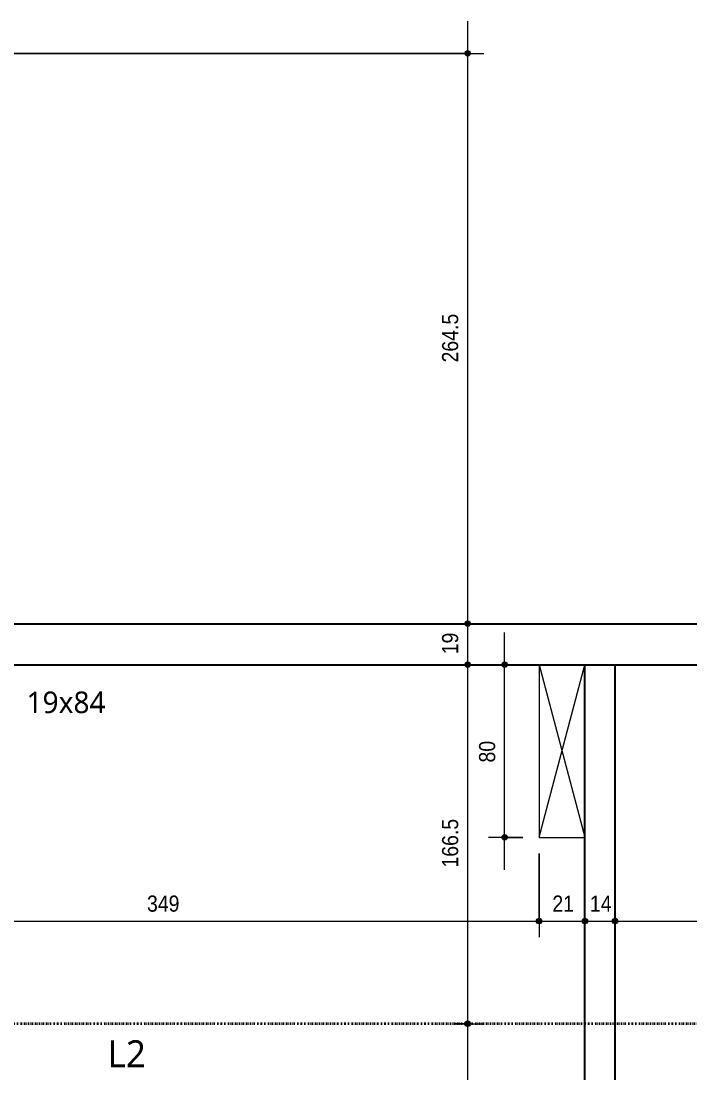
# Model space of a CAD drawing. Header units: centimetres. Extents: x -1475 to 26323, y -1238 to 84208.
# Drawn here: x 8736.2 to 9046.5, y 200.9 to 688.8 of the extents above; entities that cross this region are included whole.
import ezdxf

# ---------------------------------------------------------------- set-up
doc = ezdxf.new("R2010")
doc.units = ezdxf.units.CM
doc.linetypes.add('Dash dot', pattern=[1.5875, 0.635, -0.47625, 0, -0.47625])
for name, color, linetype, lineweight in [('A-ANNO-DIMS', 7, 'Continuous', 9), ('A-ANNO-DIMS-50', 7, 'Continuous', 9), ('A-FLOR', 7, 'Continuous', 9), ('A-FLOR-IDEN', 7, 'Continuous', 9), ('S-BEAM', 7, 'Continuous', 9), ('S-BEAM-IDEN', 7, 'Continuous', 9), ('S-GRID', 7, 'Continuous', 9)]:
    doc.layers.add(name, color=color, linetype=linetype, lineweight=lineweight)
doc.styles.add('Fira Sans', font='', dxfattribs={"width": 0.9, "height": 7.5})
doc.styles.add('Gadugi', font='gadugi.ttf', dxfattribs={"height": 10})
doc.styles.add('Gadugi_4', font='gadugi.ttf', dxfattribs={"height": 12.5})
doc.styles.get('Fira Sans').set_extended_font_data('Fira Sans')
doc.dimstyles.new('PED_R80_1_5mm_ACIMA_As_ESQ__R00', dxfattribs={"dimscale": 30.48, "dimtxt": 10.229846, "dimasz": 0.328084, "dimexe": 0.246063, "dimexo": 0.246063, "dimgap": 0.049213, "dimtad": 1, "dimdec": 1, "dimrnd": 0.5, "dimdsep": 46, "dimtxsty": 'Fira Sans', "dimblk1": 'DOTSMALL', "dimblk2": 'DOTSMALL', "dimsah": 1, "dimcen": 0.09, "dimdle": 0.492126, "dimazin": 0, "dimtfac": 1, "dimtdec": 4, "dimtix": 1, "dimtmove": 0, "dimatfit": 3, "dimfxl": 1, "dimtvp": 1, "dimtolj": 1, "dimtzin": 0, "dimarcsym": 2})

# ---------------------------------------------------------------- blocks, each defined once
blk = doc.blocks.new('DIMBLOCK76-PL300 - FORMA DO DUPLEX SUPERIOR')
at = {"layer": 'A-ANNO-DIMS-50', "true_color": 0x000032}
h = blk.add_hatch(color=178, dxfattribs=at)
edge = h.paths.add_edge_path(flags=0)
edge.add_arc((8943.39, 673.75), 1.25, 0, 360)
h = blk.add_hatch(color=178, dxfattribs=at)
edge = h.paths.add_edge_path(flags=0)
edge.add_arc((8943.39, 409.25), 1.25, 0, 360)
at = {"layer": 'A-ANNO-DIMS-50', "color": 178, "true_color": 0x000032}
for p, q in [((8943.39, 688.75), (8943.39, 409.25)), ((8635.28, 673.75), (8950.89, 673.75)), ((8943.39, 673.75), (8635.28, 673.75)), ((8937.66, 409.25), (8950.89, 409.25)), ((8943.39, 409.25), (8937.66, 409.25))]:
    blk.add_line(p, q, dxfattribs=at)
for centre in [(8943.39, 673.75), (8943.39, 409.25)]:
    blk.add_circle(centre, 1.25, dxfattribs=at)
at = {"layer": 'A-ANNO-DIMS-50', "color": 0, "insert": (8931.5, 530.42), "char_height": 7.5, "width": 26.5976, "attachment_point": 1, "rotation": 90, "line_spacing_factor": 1.049215, "style": 'Fira Sans'}
blk.add_mtext('264.5', dxfattribs=at)
blk = doc.blocks.new('_DotSmall')
at = {"color": 0, "linetype": 'ByBlock', "const_width": 0.5}
blk.add_lwpolyline([(-0.0625, 0, 1), (0.0625, 0, 1)], format="xyb", close=True, dxfattribs=at)
blk = doc.blocks.new('DIMBLOCK77-PL300 - FORMA DO DUPLEX SUPERIOR')
at = {"layer": 'A-ANNO-DIMS-50', "true_color": 0x000032}
h = blk.add_hatch(color=178, dxfattribs=at)
edge = h.paths.add_edge_path(flags=0)
edge.add_arc((8943.39, 409.25), 1.25, 0, 360)
h = blk.add_hatch(color=178, dxfattribs=at)
edge = h.paths.add_edge_path(flags=0)
edge.add_arc((8943.39, 390.25), 1.25, 0, 360)
at = {"layer": 'A-ANNO-DIMS-50', "color": 178, "true_color": 0x000032}
for p, q in [((8937.66, 409.25), (8950.89, 409.25)), ((8943.39, 409.25), (8937.66, 409.25)), ((8943.39, 409.25), (8943.39, 390.25)), ((8937.66, 390.25), (8950.89, 390.25)), ((8943.39, 390.25), (8937.66, 390.25))]:
    blk.add_line(p, q, dxfattribs=at)
for centre in [(8943.39, 409.25), (8943.39, 390.25)]:
    blk.add_circle(centre, 1.25, dxfattribs=at)
at = {"layer": 'A-ANNO-DIMS-50', "color": 0, "insert": (8931.5, 395.09), "char_height": 7.5, "width": 11.1741, "attachment_point": 1, "rotation": 90, "line_spacing_factor": 1.049215, "style": 'Fira Sans'}
blk.add_mtext('19', dxfattribs=at)
blk = doc.blocks.new('DIMBLOCK78-PL300 - FORMA DO DUPLEX SUPERIOR')
at = {"layer": 'A-ANNO-DIMS-50', "true_color": 0x000032}
h = blk.add_hatch(color=178, dxfattribs=at)
edge = h.paths.add_edge_path(flags=0)
edge.add_arc((8943.39, 390.25), 1.25, 0, 360)
h = blk.add_hatch(color=178, dxfattribs=at)
edge = h.paths.add_edge_path(flags=0)
edge.add_arc((8943.39, 223.75), 1.25, 0, 360)
at = {"layer": 'A-ANNO-DIMS-50', "color": 178, "true_color": 0x000032}
for p, q in [((8937.66, 390.25), (8950.89, 390.25)), ((8943.39, 390.25), (8937.66, 390.25)), ((8943.39, 390.25), (8943.39, 223.75)), ((8937.66, 223.75), (8950.89, 223.75)), ((8943.39, 223.75), (8937.66, 223.75))]:
    blk.add_line(p, q, dxfattribs=at)
for centre in [(8943.39, 390.25), (8943.39, 223.75)]:
    blk.add_circle(centre, 1.25, dxfattribs=at)
at = {"layer": 'A-ANNO-DIMS-50', "color": 0, "insert": (8931.5, 296.18), "char_height": 7.5, "width": 25.9681, "attachment_point": 1, "rotation": 90, "line_spacing_factor": 1.049215, "style": 'Fira Sans'}
blk.add_mtext('166.5', dxfattribs=at)
blk = doc.blocks.new('DIMBLOCK79-PL300 - FORMA DO DUPLEX SUPERIOR')
at = {"layer": 'A-ANNO-DIMS-50', "true_color": 0x000032}
h = blk.add_hatch(color=178, dxfattribs=at)
edge = h.paths.add_edge_path(flags=0)
edge.add_arc((8943.39, 223.75), 1.25, 0, 360)
h = blk.add_hatch(color=178, dxfattribs=at)
edge = h.paths.add_edge_path(flags=0)
edge.add_arc((8943.39, 13.75), 1.25, 0, 360)
at = {"layer": 'A-ANNO-DIMS-50', "color": 178, "true_color": 0x000032}
for p, q in [((8937.66, 223.75), (8950.89, 223.75)), ((8943.39, 223.75), (8937.66, 223.75)), ((8943.39, 223.75), (8943.39, 13.75)), ((8937.66, 13.75), (8950.89, 13.75)), ((8943.39, 13.75), (8937.66, 13.75))]:
    blk.add_line(p, q, dxfattribs=at)
for centre in [(8943.39, 223.75), (8943.39, 13.75)]:
    blk.add_circle(centre, 1.25, dxfattribs=at)
at = {"layer": 'A-ANNO-DIMS-50', "color": 0, "insert": (8931.5, 111.6), "char_height": 7.5, "width": 17.1547, "attachment_point": 1, "rotation": 90, "line_spacing_factor": 1.049215, "style": 'Fira Sans'}
blk.add_mtext('210', dxfattribs=at)
blk = doc.blocks.new('DIMBLOCK208-PL300 - FORMA DO DUPLEX SUPERIOR')
at = {"layer": 'A-ANNO-DIMS-50', "true_color": 0x000032}
h = blk.add_hatch(color=178, dxfattribs=at)
edge = h.paths.add_edge_path(flags=0)
edge.add_arc((8627.78, 271.34), 1.25, 0, 360)
h = blk.add_hatch(color=178, dxfattribs=at)
edge = h.paths.add_edge_path(flags=0)
edge.add_arc((8976.54, 271.34), 1.25, 0, 360)
at = {"layer": 'A-ANNO-DIMS-50', "color": 178, "true_color": 0x000032}
for p, q in [((8627.78, 382.75), (8627.78, 263.84)), ((8627.78, 271.34), (8627.78, 382.75)), ((8976.54, 302.69), (8976.54, 263.84)), ((8976.54, 271.34), (8976.54, 302.69)), ((8627.78, 271.34), (8976.54, 271.34))]:
    blk.add_line(p, q, dxfattribs=at)
for centre in [(8627.78, 271.34), (8976.54, 271.34)]:
    blk.add_circle(centre, 1.25, dxfattribs=at)
at = {"layer": 'A-ANNO-DIMS-50', "color": 0, "insert": (8794.62, 283.23), "char_height": 7.5, "width": 18.099, "attachment_point": 1, "line_spacing_factor": 1.049215, "style": 'Fira Sans'}
blk.add_mtext('349', dxfattribs=at)
blk = doc.blocks.new('DIMBLOCK209-PL300 - FORMA DO DUPLEX SUPERIOR')
at = {"layer": 'A-ANNO-DIMS-50', "true_color": 0x000032}
h = blk.add_hatch(color=178, dxfattribs=at)
edge = h.paths.add_edge_path(flags=0)
edge.add_arc((8976.54, 271.34), 1.25, 0, 360)
h = blk.add_hatch(color=178, dxfattribs=at)
edge = h.paths.add_edge_path(flags=0)
edge.add_arc((8997.78, 271.34), 1.25, 0, 360)
at = {"layer": 'A-ANNO-DIMS-50', "color": 178, "true_color": 0x000032}
for p, q in [((8976.54, 302.69), (8976.54, 263.84)), ((8976.54, 271.34), (8976.54, 302.69)), ((8997.78, 265.61), (8997.78, 278.84)), ((8976.54, 271.34), (8997.78, 271.34)), ((8997.78, 271.34), (8997.78, 265.61))]:
    blk.add_line(p, q, dxfattribs=at)
for centre in [(8976.54, 271.34), (8997.78, 271.34)]:
    blk.add_circle(centre, 1.25, dxfattribs=at)
at = {"layer": 'A-ANNO-DIMS-50', "color": 0, "insert": (8982.7, 283.23), "char_height": 7.5, "width": 10.702, "attachment_point": 1, "line_spacing_factor": 1.049215, "style": 'Fira Sans'}
blk.add_mtext('21', dxfattribs=at)
blk = doc.blocks.new('DIMBLOCK210-PL300 - FORMA DO DUPLEX SUPERIOR')
at = {"layer": 'A-ANNO-DIMS-50', "true_color": 0x000032}
h = blk.add_hatch(color=178, dxfattribs=at)
edge = h.paths.add_edge_path(flags=0)
edge.add_arc((8997.78, 271.34), 1.25, 0, 360)
h = blk.add_hatch(color=178, dxfattribs=at)
edge = h.paths.add_edge_path(flags=0)
edge.add_arc((9011.78, 271.34), 1.25, 0, 360)
at = {"layer": 'A-ANNO-DIMS-50', "color": 178, "true_color": 0x000032}
for p, q in [((8997.78, 265.61), (8997.78, 278.84)), ((9011.78, 265.61), (9011.78, 278.84)), ((8997.78, 271.34), (9011.78, 271.34)), ((8997.78, 271.34), (8997.78, 265.61)), ((9011.78, 271.34), (9011.78, 265.61))]:
    blk.add_line(p, q, dxfattribs=at)
for centre in [(8997.78, 271.34), (9011.78, 271.34)]:
    blk.add_circle(centre, 1.25, dxfattribs=at)
at = {"layer": 'A-ANNO-DIMS-50', "color": 0, "insert": (9000.12, 283.23), "char_height": 7.5, "width": 11.1741, "attachment_point": 1, "line_spacing_factor": 1.049215, "style": 'Fira Sans'}
blk.add_mtext('14', dxfattribs=at)
blk = doc.blocks.new('DIMBLOCK211-PL300 - FORMA DO DUPLEX SUPERIOR')
at = {"layer": 'A-ANNO-DIMS-50', "true_color": 0x000032}
h = blk.add_hatch(color=178, dxfattribs=at)
edge = h.paths.add_edge_path(flags=0)
edge.add_arc((9011.78, 271.34), 1.25, 0, 360)
h = blk.add_hatch(color=178, dxfattribs=at)
edge = h.paths.add_edge_path(flags=0)
edge.add_arc((9130.28, 271.34), 1.25, 0, 360)
at = {"layer": 'A-ANNO-DIMS-50', "color": 178, "true_color": 0x000032}
for p, q in [((9011.78, 265.61), (9011.78, 278.84)), ((9130.28, 265.61), (9130.28, 278.84)), ((9011.78, 271.34), (9130.28, 271.34)), ((9011.78, 271.34), (9011.78, 265.61)), ((9130.28, 271.34), (9130.28, 265.61))]:
    blk.add_line(p, q, dxfattribs=at)
for centre in [(9011.78, 271.34), (9130.28, 271.34)]:
    blk.add_circle(centre, 1.25, dxfattribs=at)
at = {"layer": 'A-ANNO-DIMS-50', "color": 0, "insert": (9060.6, 283.23), "char_height": 7.5, "width": 25.0238, "attachment_point": 1, "line_spacing_factor": 1.049215, "style": 'Fira Sans'}
blk.add_mtext('118.5', dxfattribs=at)
blk = doc.blocks.new('DIMBLOCK228-PL300 - FORMA DO DUPLEX SUPERIOR')
at = {"layer": 'A-ANNO-DIMS-50', "true_color": 0x000032}
h = blk.add_hatch(color=178, dxfattribs=at)
edge = h.paths.add_edge_path(flags=0)
edge.add_arc((8960.55, 390.25), 1.25, 0, 360)
h = blk.add_hatch(color=178, dxfattribs=at)
edge = h.paths.add_edge_path(flags=0)
edge.add_arc((8960.55, 310.19), 1.25, 0, 360)
at = {"layer": 'A-ANNO-DIMS-50', "color": 178, "true_color": 0x000032}
for p, q in [((8960.55, 295.19), (8960.55, 405.25)), ((8966.28, 390.25), (8953.05, 390.25)), ((8960.55, 390.25), (8966.28, 390.25)), ((8969.04, 310.19), (8953.05, 310.19)), ((8960.55, 310.19), (8969.04, 310.19))]:
    blk.add_line(p, q, dxfattribs=at)
for centre in [(8960.55, 390.25), (8960.55, 310.19)]:
    blk.add_circle(centre, 1.25, dxfattribs=at)
at = {"layer": 'A-ANNO-DIMS-50', "color": 0, "insert": (8948.67, 344.91), "char_height": 7.5, "width": 12.748, "attachment_point": 1, "rotation": 90, "line_spacing_factor": 1.049215, "style": 'Fira Sans'}
blk.add_mtext('80', dxfattribs=at)

msp = doc.modelspace()

# ---------------------------------------------------------------- linework, layer by layer
at = {"lineweight": 18}
for p, q in [((8976.55, 310.21), (8997.77, 390.23)), ((8976.55, 390.23), (8997.77, 310.21))]:
    msp.add_line(p, q, dxfattribs=at)
at = {"layer": 'A-FLOR', "lineweight": 18}
for p, q in [((8976.54, 390.25), (8976.54, 310.19)), ((8976.54, 310.19), (8997.78, 310.19))]:
    msp.add_line(p, q, dxfattribs=at)
at = {"layer": 'S-BEAM', "lineweight": 25}
for p, q in [((8627.78, 409.25), (9379.28, 409.25)), ((8627.78, 390.25), (9379.28, 390.25)), ((8997.78, 13.75), (8997.78, 390.25)), ((9011.78, -215.25), (9011.78, 390.25))]:
    msp.add_line(p, q, dxfattribs=at)
at = {"layer": 'S-GRID', "color": 114, "linetype": 'Dash dot', "lineweight": 35, "true_color": 0x00b050}
msp.add_line((10037.67, 223.75), (6421.23, 223.75), dxfattribs=at)

# ---------------------------------------------------------------- texts
at = {"layer": 'A-FLOR-IDEN', "insert": (8776.26, 216.09), "char_height": 12.5, "width": 21.6456, "attachment_point": 1, "style": 'Gadugi_4'}
msp.add_mtext('L2', dxfattribs=at)
at = {"layer": 'S-BEAM-IDEN', "insert": (8738.71, 377.82), "char_height": 10, "width": 44.8945, "attachment_point": 1, "style": 'Gadugi'}
msp.add_mtext('19x84', dxfattribs=at)

# ---------------------------------------------------------------- dimensions: what is measured, and where the dimension line sits
at = {"layer": 'A-ANNO-DIMS', "color": 178, "true_color": 0x000032}
for base, p1, p2, override, picture, middle in [((8943.39, 409.25), (8627.78, 673.75), (8945.16, 409.25), {"dimpost": '<>', "dimfxl": 413.14549}, 'DIMBLOCK76-PL300 - FORMA DO DUPLEX SUPERIOR', (8938.07, 541.5)), ((8943.39, 390.25), (8945.16, 409.25), (8945.16, 390.25), {"dimpost": '<>', "dimfxl": 19}, 'DIMBLOCK77-PL300 - FORMA DO DUPLEX SUPERIOR', (8938.02, 399.75)), ((8960.55, 390.25), (8976.54, 310.19), (8958.78, 390.25), {"dimpost": '<>', "dimfxl": 82.004265}, 'DIMBLOCK228-PL300 - FORMA DO DUPLEX SUPERIOR', (8955.24, 350.22)), ((8943.39, 223.75), (8945.16, 390.25), (8945.16, 223.75), {"dimpost": '<>', "dimfxl": 166.5}, 'DIMBLOCK78-PL300 - FORMA DO DUPLEX SUPERIOR', (8938.07, 307)), ((8943.39, 13.75), (8945.16, 223.75), (8945.16, 13.75), {"dimpost": '<>', "dimfxl": 210}, 'DIMBLOCK79-PL300 - FORMA DO DUPLEX SUPERIOR', (8938.07, 118.75))]:
    dim = msp.add_linear_dim(base=base, p1=p1, p2=p2, angle=90, dimstyle='PED_R80_1_5mm_ACIMA_As_ESQ__R00', override=override, dxfattribs=at)
    dim.commit()
    dim.dimension.update_dxf_attribs({"geometry": picture, "text_midpoint": middle})
for base, p1, p2, override, picture, middle in [((8976.54, 271.34), (8627.78, 390.25), (8976.54, 310.19), {"dimpost": '<>', "dimfxl": 357.835834}, 'DIMBLOCK208-PL300 - FORMA DO DUPLEX SUPERIOR', (8802.16, 276.71)), ((8997.78, 271.34), (8976.54, 310.19), (8997.78, 273.11), {"dimpost": '<>', "dimfxl": 42.730993}, 'DIMBLOCK209-PL300 - FORMA DO DUPLEX SUPERIOR', (8987.16, 276.59)), ((9011.78, 271.34), (8997.78, 273.11), (9011.78, 273.11), {"dimpost": '<>', "dimfxl": 14}, 'DIMBLOCK210-PL300 - FORMA DO DUPLEX SUPERIOR', (9004.78, 276.59)), ((9130.28, 271.34), (9011.78, 273.11), (9130.28, 273.11), {"dimpost": '<>', "dimfxl": 118.5}, 'DIMBLOCK211-PL300 - FORMA DO DUPLEX SUPERIOR', (9071.03, 276.66))]:
    dim = msp.add_linear_dim(base=base, p1=p1, p2=p2, dimstyle='PED_R80_1_5mm_ACIMA_As_ESQ__R00', override=override, dxfattribs=at)
    dim.commit()
    dim.dimension.update_dxf_attribs({"geometry": picture, "text_midpoint": middle})

doc.saveas('drawing.dxf')
